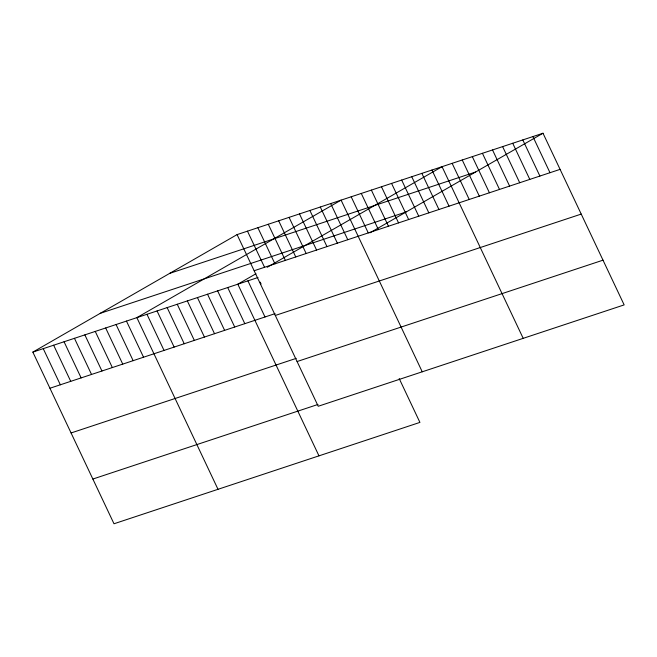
<?xml version="1.0" encoding="UTF-8"?>
<svg xmlns="http://www.w3.org/2000/svg" width="657" height="657" viewBox="0 0 657 657"><rect width="100%" height="100%" fill="white"/><g stroke="black" fill="none" stroke-linecap="round" stroke-linejoin="round"><path stroke-width="0.99" d="M399.193 378.555L419.922 422.402L113.998 523.769L32.85 352.103L237.078 234.598L543.002 133.231L624.15 304.897L318.226 406.264L237.078 234.598M255.967 273.747L237.818 284.185L318.965 455.851M267.202 267.284L442.046 166.681L523.194 338.347M369.883 232.841L543.002 133.231M169.678 273.378L475.611 172.011M100.242 313.323L406.174 211.956M254.16 270.733L560.084 169.366M32.85 352.103L258.012 277.5M49.932 388.238L275.094 313.635M275.299 315.459L581.223 214.092M71.071 432.963L296.233 358.361M297.079 361.539L603.011 260.172M92.859 479.043L318.021 404.441M532.909 136.574L549.991 172.717M522.816 139.925L539.898 176.06M512.715 143.267L529.797 179.402M502.621 146.61L519.703 182.745M492.528 149.96L509.61 186.095M482.427 153.303L499.509 189.438M472.334 156.645L489.416 192.78M462.241 159.988L479.323 196.131M452.139 163.338L469.221 199.473M431.953 170.023L449.035 206.167M421.86 173.374L438.942 209.509M411.758 176.717L428.84 212.852M401.665 180.059L418.747 216.202M391.572 183.41L408.654 219.545M381.471 186.752L398.553 222.887M371.377 190.095L388.459 226.238M361.284 193.445L378.366 229.58M351.191 196.788L368.273 232.923M422.237 371.796L341.09 200.13L136.861 317.635L218.009 489.301M330.693 203.58L347.775 239.715M320.288 207.029L337.37 243.164M309.89 210.47L326.972 246.613M299.485 213.919L316.567 250.054M289.08 217.368L306.162 253.503M278.683 220.809L295.765 256.953M268.278 224.259L285.36 260.394M257.881 227.708L274.963 263.843M247.475 231.149L264.557 267.292M260.205 282.132L261.075 283.98M247.919 280.843L265.001 316.978M227.724 287.528L244.806 323.671M217.631 290.879L234.713 327.014M207.538 294.221L224.62 330.356M197.437 297.564L214.519 333.707M187.344 300.914L204.426 337.049M177.25 304.257L194.332 340.392M167.149 307.599L184.231 343.742M157.056 310.95L174.138 347.085M146.963 314.292L164.045 350.427M126.464 321.084L143.546 357.219M116.059 324.533L133.141 360.668M105.662 327.974L122.744 364.118M95.257 331.424L112.339 367.559M84.86 334.873L101.942 371.008M74.455 338.314L91.537 374.457M64.058 341.763L81.139 377.898M53.652 345.212L70.734 381.347M43.255 348.653L60.337 384.797"/></g></svg>
